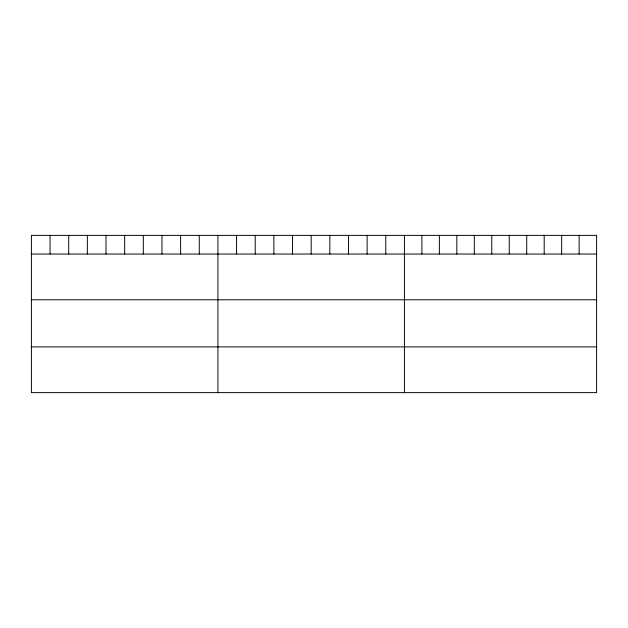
<?xml version="1.0" encoding="UTF-8"?>
<svg xmlns="http://www.w3.org/2000/svg" width="628" height="628" viewBox="0 0 628 628"><rect width="100%" height="100%" fill="white"/><g stroke="black" fill="none" stroke-linecap="round" stroke-linejoin="round"><path stroke-width="0.94" d="M596.6 254.042L596.6 392.633L31.4 392.633L31.4 235.367L596.6 235.367L596.6 254.042L31.4 254.042M31.4 299.776L596.6 299.776M31.4 346.899L596.6 346.899M579.134 235.367L579.134 254.042M561.66 235.367L561.66 254.042M544.193 235.367L544.193 254.042M526.719 235.367L526.719 254.042M509.253 235.367L509.253 254.042M491.779 235.367L491.779 254.042M474.313 235.367L474.313 254.042M456.839 235.367L456.839 254.042M439.372 235.367L439.372 254.042M421.898 235.367L421.898 254.042M404.432 235.367L404.432 392.633M385.78 235.367L385.78 254.042M367.129 235.367L367.129 254.042M348.477 235.367L348.477 254.042M329.826 235.367L329.826 254.042M311.174 235.367L311.174 254.042M292.522 235.367L292.522 254.042M273.871 235.367L273.871 254.042M255.219 235.367L255.219 254.042M236.568 235.367L236.568 254.042M217.916 235.367L217.916 392.633M199.264 235.367L199.264 254.042M180.613 235.367L180.613 254.042M161.961 235.367L161.961 254.042M143.31 235.367L143.31 254.042M124.658 235.367L124.658 254.042M106.006 235.367L106.006 254.042M87.355 235.367L87.355 254.042M68.703 235.367L68.703 254.042M50.052 235.367L50.052 254.042"/></g></svg>
